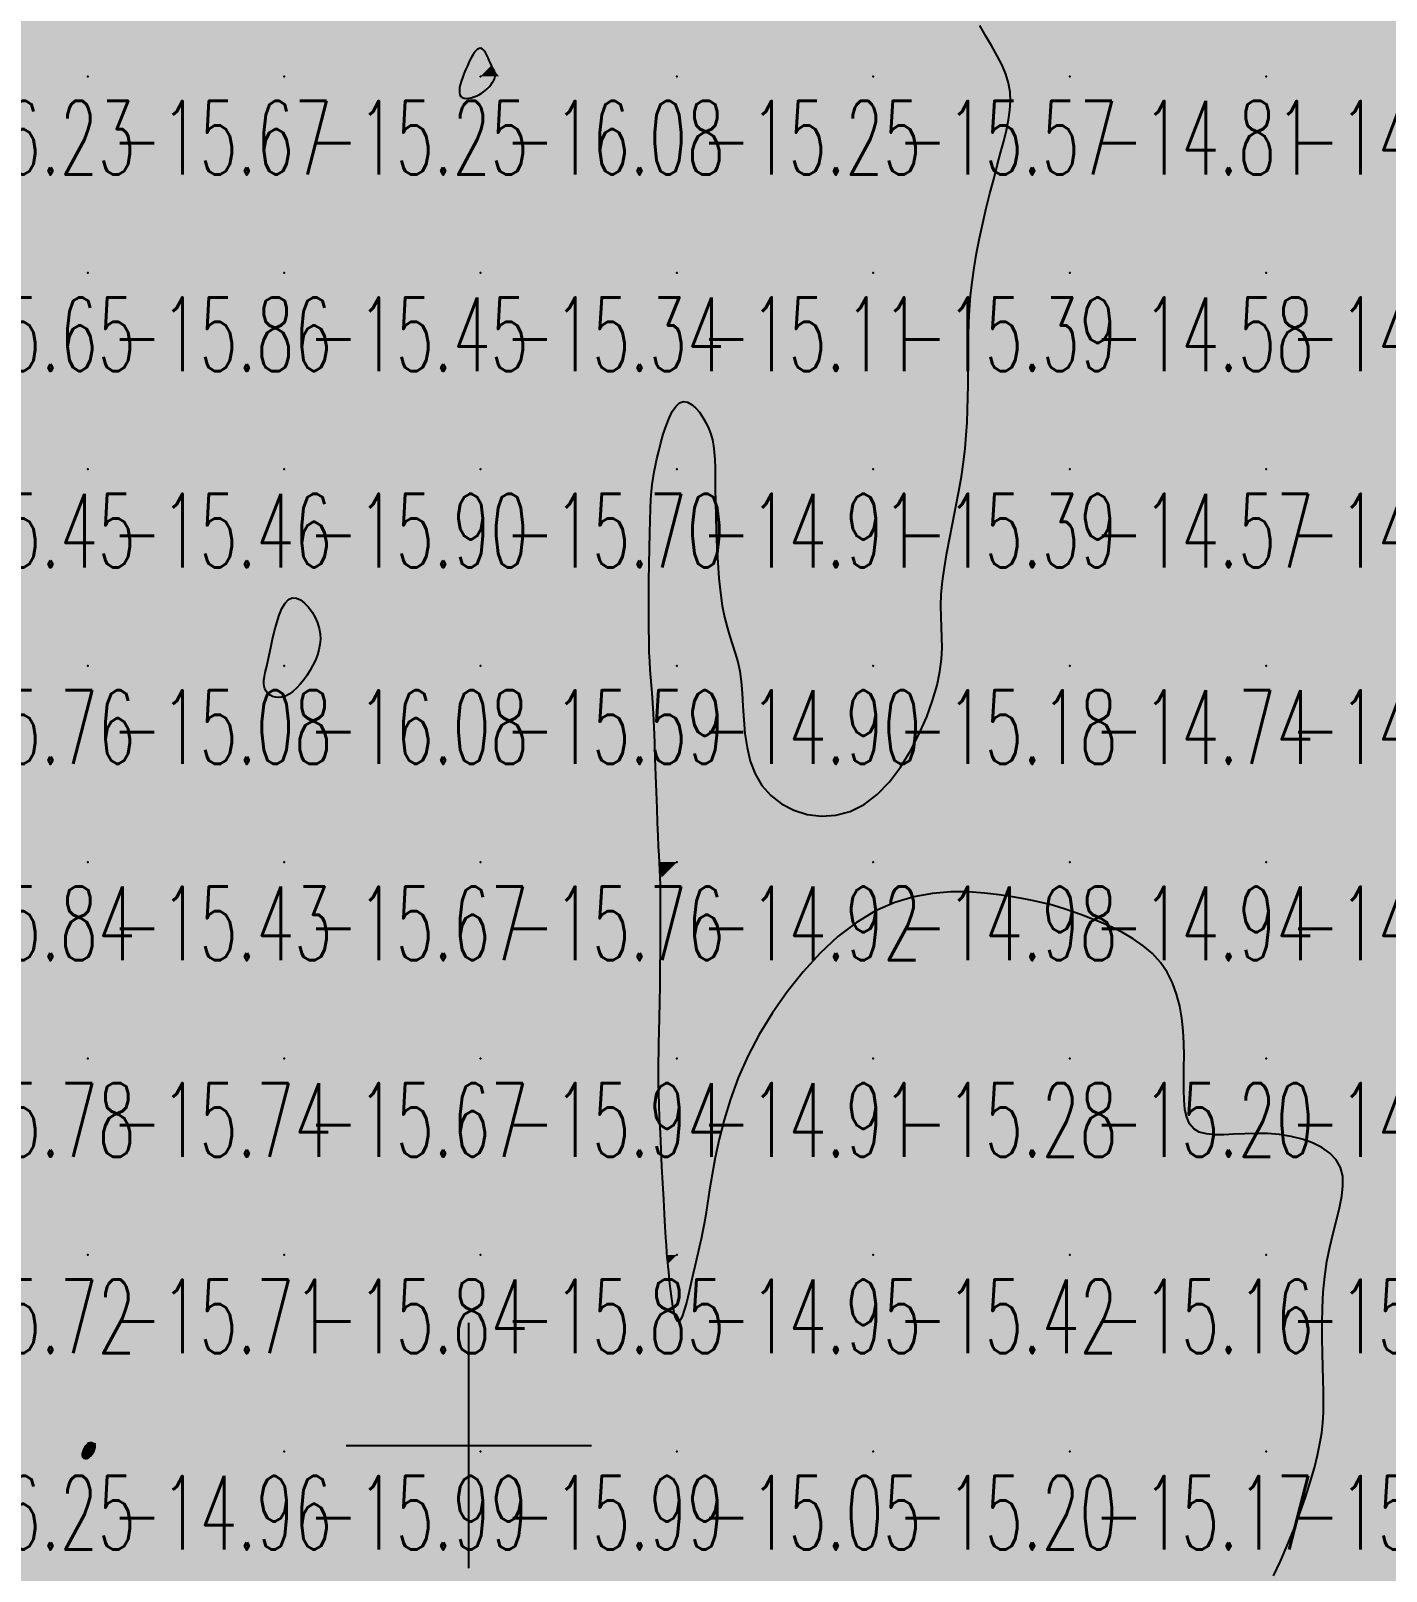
# Model space of a CAD drawing. Header units: millimetres. Extents: x 88261 to 90953, y 390274 to 392322.
# Drawn here: x 89477.3 to 89546.4, y 391741.1 to 391819.6 of the extents above; entities that cross this region are included whole.
import ezdxf
from ezdxf.enums import TextEntityAlignment as Align

# ---------------------------------------------------------------- set-up
doc = ezdxf.new("R2010")
doc.units = ezdxf.units.MM
doc.header["$LTSCALE"] = 25
for name, color, linetype in [('Carroyage(1)_Croix', 7, 'Continuous'), ('CN_03_00', 7, 'Continuous'), ('CN_04_00', 242, 'Continuous'), ('COTEAlt', 7, 'Continuous'), ('TN_COLORIAGE', 7, 'Continuous')]:
    doc.layers.add(name, color=color, linetype=linetype)
doc.styles.add('Simplex 1.0', font='Simplex.shx', dxfattribs={"width": 0.99, "height": 2.5})
doc.styles.get("Standard").update_dxf_attribs({"font": 'times.ttf'})

# ---------------------------------------------------------------- blocks, each defined once
blk = doc.blocks.new('COTE')
at = {"color": 0}
blk.add_point((0, 0), dxfattribs=at)
at = {"layer": 'COTEAlt'}
blk.add_attdef('ALT', text='', height=3.75, dxfattribs=at).set_placement((1.25, -1.25), align=Align.TOP_LEFT)

msp = doc.modelspace()

# ---------------------------------------------------------------- linework, layer by layer
at = {"layer": 'Carroyage(1)_Croix'}
for p, q in [((89499.65, 391741.29), (89499.65, 391753.79)), ((89493.4, 391747.54), (89505.9, 391747.54))]:
    msp.add_line(p, q, dxfattribs=at)
at = {"layer": 'CN_03_00', "elevation": -16, "flags": 128}
for points in [[(89500.989, 391817.243), (89500.991, 391817.332), (89500.978, 391817.419), (89500.95, 391817.506), (89500.911, 391817.596), (89500.863, 391817.693), (89500.809, 391817.799), (89500.75, 391817.917), (89500.69, 391818.048), (89500.628, 391818.186), (89500.564, 391818.322), (89500.496, 391818.447), (89500.423, 391818.552), (89500.346, 391818.628), (89500.264, 391818.668), (89500.175, 391818.662), (89500.08, 391818.603), (89499.98, 391818.499), (89499.878, 391818.357), (89499.775, 391818.184), (89499.673, 391817.99), (89499.576, 391817.783), (89499.484, 391817.571), (89499.4, 391817.362), (89499.326, 391817.164), (89499.264, 391816.978), (89499.216, 391816.807), (89499.184, 391816.652), (89499.168, 391816.514), (89499.172, 391816.395), (89499.197, 391816.296), (89499.245, 391816.218), (89499.317, 391816.163), (89499.409, 391816.129), (89499.519, 391816.117), (89499.642, 391816.123), (89499.775, 391816.148), (89499.914, 391816.19), (89500.055, 391816.247), (89500.196, 391816.32), (89500.331, 391816.405), (89500.46, 391816.501), (89500.579, 391816.605), (89500.687, 391816.714), (89500.782, 391816.826), (89500.862, 391816.937), (89500.924, 391817.046), (89500.967, 391817.148), (89500.989, 391817.243)], [(89490.134, 391785.635), (89489.962, 391785.615), (89489.802, 391785.628), (89489.656, 391785.671), (89489.527, 391785.74), (89489.416, 391785.83), (89489.328, 391785.938), (89489.263, 391786.058), (89489.225, 391786.188), (89489.211, 391786.332), (89489.218, 391786.495), (89489.245, 391786.682), (89489.288, 391786.899), (89489.344, 391787.151), (89489.412, 391787.443), (89489.488, 391787.781), (89489.571, 391788.165), (89489.661, 391788.58), (89489.761, 391789.006), (89489.873, 391789.424), (89489.997, 391789.812), (89490.136, 391790.153), (89490.293, 391790.425), (89490.468, 391790.609), (89490.662, 391790.691), (89490.868, 391790.679), (89491.08, 391790.587), (89491.29, 391790.429), (89491.489, 391790.219), (89491.671, 391789.971), (89491.827, 391789.699), (89491.95, 391789.417), (89492.034, 391789.136), (89492.08, 391788.859), (89492.09, 391788.586), (89492.069, 391788.316), (89492.017, 391788.048), (89491.939, 391787.784), (89491.837, 391787.522), (89491.713, 391787.262), (89491.57, 391787.006), (89491.413, 391786.756), (89491.243, 391786.519), (89491.063, 391786.299), (89490.877, 391786.102), (89490.689, 391785.932), (89490.5, 391785.794), (89490.314, 391785.694), (89490.134, 391785.635)]]:
    msp.add_lwpolyline(points, close=True, dxfattribs=at)
at = {"layer": 'CN_04_00', "elevation": -15, "flags": 128}
msp.add_lwpolyline([(89540.621, 391740.909), (89540.982, 391741.649), (89541.332, 391742.44), (89541.665, 391743.26), (89541.975, 391744.088), (89542.257, 391744.901), (89542.504, 391745.679), (89542.711, 391746.4), (89542.874, 391747.049), (89542.996, 391747.636), (89543.083, 391748.181), (89543.138, 391748.7), (89543.169, 391749.212), (89543.179, 391749.734), (89543.173, 391750.285), (89543.158, 391750.881), (89543.137, 391751.536), (89543.118, 391752.242), (89543.105, 391752.989), (89543.105, 391753.763), (89543.124, 391754.554), (89543.166, 391755.349), (89543.239, 391756.136), (89543.348, 391756.904), (89543.495, 391757.642), (89543.664, 391758.346), (89543.836, 391759.013), (89543.99, 391759.64), (89544.107, 391760.225), (89544.168, 391760.765), (89544.153, 391761.257), (89544.042, 391761.698), (89543.821, 391762.087), (89543.5, 391762.424), (89543.094, 391762.71), (89542.618, 391762.947), (89542.089, 391763.135), (89541.521, 391763.275), (89540.93, 391763.37), (89540.332, 391763.42), (89539.74, 391763.429), (89539.164, 391763.41), (89538.615, 391763.381), (89538.1, 391763.358), (89537.628, 391763.358), (89537.209, 391763.398), (89536.852, 391763.493), (89536.564, 391763.661), (89536.352, 391763.913), (89536.208, 391764.246), (89536.119, 391764.648), (89536.072, 391765.112), (89536.057, 391765.628), (89536.06, 391766.186), (89536.07, 391766.777), (89536.075, 391767.392), (89536.064, 391768.021), (89536.028, 391768.656), (89535.96, 391769.289), (89535.852, 391769.912), (89535.697, 391770.515), (89535.489, 391771.092), (89535.219, 391771.634), (89534.88, 391772.132), (89534.469, 391772.58), (89533.998, 391772.98), (89533.484, 391773.335), (89532.944, 391773.649), (89532.393, 391773.924), (89531.849, 391774.165), (89531.327, 391774.374), (89530.845, 391774.555), (89530.412, 391774.711), (89530.017, 391774.847), (89529.639, 391774.966), (89529.259, 391775.073), (89528.858, 391775.172), (89528.416, 391775.268), (89527.916, 391775.363), (89527.336, 391775.464), (89526.665, 391775.568), (89525.909, 391775.66), (89525.082, 391775.719), (89524.198, 391775.721), (89523.271, 391775.648), (89522.313, 391775.477), (89521.339, 391775.186), (89520.362, 391774.755), (89519.395, 391774.17), (89518.45, 391773.444), (89517.537, 391772.6), (89516.669, 391771.659), (89515.855, 391770.642), (89515.108, 391769.572), (89514.438, 391768.469), (89513.856, 391767.356), (89513.37, 391766.252), (89512.972, 391765.171), (89512.651, 391764.126), (89512.396, 391763.13), (89512.196, 391762.194), (89512.039, 391761.332), (89511.915, 391760.555), (89511.811, 391759.877), (89511.719, 391759.304), (89511.635, 391758.821), (89511.556, 391758.407), (89511.48, 391758.042), (89511.405, 391757.704), (89511.328, 391757.374), (89511.247, 391757.03), (89511.16, 391756.652), (89511.065, 391756.226), (89510.964, 391755.77), (89510.858, 391755.311), (89510.75, 391754.872), (89510.642, 391754.481), (89510.537, 391754.162), (89510.435, 391753.94), (89510.34, 391753.842), (89510.254, 391753.883), (89510.175, 391754.047), (89510.104, 391754.306), (89510.041, 391754.634), (89509.986, 391755.005), (89509.937, 391755.392), (89509.895, 391755.768), (89509.859, 391756.107), (89509.829, 391756.39), (89509.803, 391756.635), (89509.78, 391756.865), (89509.758, 391757.106), (89509.737, 391757.381), (89509.713, 391757.716), (89509.687, 391758.135), (89509.655, 391758.663), (89509.618, 391759.316), (89509.576, 391760.069), (89509.532, 391760.891), (89509.488, 391761.75), (89509.445, 391762.613), (89509.404, 391763.448), (89509.369, 391764.222), (89509.341, 391764.905), (89509.322, 391765.472), (89509.31, 391765.947), (89509.305, 391766.36), (89509.306, 391766.743), (89509.312, 391767.128), (89509.321, 391767.546), (89509.333, 391768.029), (89509.346, 391768.609), (89509.36, 391769.307), (89509.374, 391770.1), (89509.387, 391770.957), (89509.399, 391771.844), (89509.409, 391772.73), (89509.415, 391773.582), (89509.419, 391774.367), (89509.419, 391775.052), (89509.414, 391775.617), (89509.405, 391776.081), (89509.392, 391776.479), (89509.376, 391776.841), (89509.357, 391777.199), (89509.336, 391777.587), (89509.313, 391778.036), (89509.288, 391778.578), (89509.262, 391779.236), (89509.235, 391779.988), (89509.207, 391780.805), (89509.178, 391781.655), (89509.148, 391782.509), (89509.117, 391783.335), (89509.085, 391784.103), (89509.052, 391784.783), (89509.018, 391785.353), (89508.983, 391785.833), (89508.95, 391786.254), (89508.918, 391786.643), (89508.889, 391787.03), (89508.864, 391787.446), (89508.843, 391787.919), (89508.828, 391788.479), (89508.819, 391789.145), (89508.816, 391789.899), (89508.819, 391790.712), (89508.825, 391791.555), (89508.836, 391792.399), (89508.85, 391793.216), (89508.867, 391793.978), (89508.885, 391794.655), (89508.905, 391795.226), (89508.928, 391795.705), (89508.956, 391796.112), (89508.99, 391796.466), (89509.033, 391796.789), (89509.086, 391797.101), (89509.151, 391797.422), (89509.23, 391797.772), (89509.324, 391798.166), (89509.432, 391798.589), (89509.556, 391799.022), (89509.693, 391799.443), (89509.845, 391799.834), (89510.009, 391800.173), (89510.187, 391800.44), (89510.376, 391800.614), (89510.577, 391800.682), (89510.785, 391800.653), (89510.994, 391800.543), (89511.199, 391800.366), (89511.394, 391800.138), (89511.574, 391799.874), (89511.735, 391799.59), (89511.87, 391799.302), (89511.975, 391799.019), (89512.054, 391798.734), (89512.111, 391798.433), (89512.149, 391798.104), (89512.174, 391797.733), (89512.188, 391797.308), (89512.196, 391796.816), (89512.204, 391796.243), (89512.213, 391795.583), (89512.228, 391794.853), (89512.25, 391794.075), (89512.282, 391793.274), (89512.326, 391792.471), (89512.385, 391791.691), (89512.461, 391790.955), (89512.557, 391790.289), (89512.674, 391789.706), (89512.805, 391789.194), (89512.945, 391788.731), (89513.086, 391788.297), (89513.222, 391787.871), (89513.345, 391787.432), (89513.45, 391786.959), (89513.528, 391786.431), (89513.577, 391785.835), (89513.612, 391785.181), (89513.652, 391784.49), (89513.715, 391783.781), (89513.82, 391783.073), (89513.985, 391782.385), (89514.23, 391781.736), (89514.573, 391781.145), (89515.026, 391780.631), (89515.576, 391780.206), (89516.202, 391779.881), (89516.886, 391779.668), (89517.605, 391779.579), (89518.342, 391779.624), (89519.075, 391779.816), (89519.784, 391780.166), (89520.452, 391780.678), (89521.072, 391781.326), (89521.638, 391782.079), (89522.146, 391782.902), (89522.591, 391783.764), (89522.967, 391784.631), (89523.271, 391785.472), (89523.496, 391786.252), (89523.642, 391786.949), (89523.722, 391787.573), (89523.751, 391788.143), (89523.745, 391788.68), (89523.722, 391789.202), (89523.697, 391789.729), (89523.686, 391790.281), (89523.705, 391790.878), (89523.768, 391791.533), (89523.867, 391792.239), (89523.996, 391792.985), (89524.143, 391793.758), (89524.299, 391794.545), (89524.457, 391795.336), (89524.605, 391796.116), (89524.736, 391796.875), (89524.841, 391797.602), (89524.923, 391798.3), (89524.983, 391798.973), (89525.026, 391799.627), (89525.054, 391800.266), (89525.071, 391800.895), (89525.08, 391801.519), (89525.084, 391802.142), (89525.086, 391802.77), (89525.09, 391803.404), (89525.101, 391804.048), (89525.121, 391804.704), (89525.155, 391805.374), (89525.207, 391806.06), (89525.28, 391806.765), (89525.379, 391807.491), (89525.505, 391808.239), (89525.655, 391809.002), (89525.823, 391809.769), (89526.004, 391810.531), (89526.191, 391811.279), (89526.379, 391812.004), (89526.562, 391812.696), (89526.735, 391813.345), (89526.892, 391813.945), (89527.027, 391814.502), (89527.132, 391815.022), (89527.202, 391815.513), (89527.231, 391815.984), (89527.212, 391816.441), (89527.139, 391816.893), (89527.005, 391817.348), (89526.807, 391817.812), (89526.559, 391818.289), (89526.277, 391818.781), (89525.977, 391819.292), (89525.675, 391819.823)], dxfattribs=at)
msp.add_lwpolyline([(89480.577, 391747.291), (89480.596, 391747.343), (89480.609, 391747.392), (89480.617, 391747.44), (89480.619, 391747.485), (89480.615, 391747.527), (89480.603, 391747.565), (89480.585, 391747.597), (89480.559, 391747.625), (89480.528, 391747.646), (89480.491, 391747.662), (89480.45, 391747.67), (89480.406, 391747.672), (89480.361, 391747.666), (89480.316, 391747.653), (89480.271, 391747.631), (89480.229, 391747.601), (89480.188, 391747.564), (89480.151, 391747.521), (89480.116, 391747.473), (89480.084, 391747.423), (89480.055, 391747.37), (89480.03, 391747.318), (89480.008, 391747.267), (89479.99, 391747.218), (89479.976, 391747.172), (89479.966, 391747.128), (89479.961, 391747.088), (89479.96, 391747.05), (89479.964, 391747.016), (89479.974, 391746.985), (89479.989, 391746.957), (89480.009, 391746.933), (89480.034, 391746.913), (89480.064, 391746.897), (89480.097, 391746.887), (89480.133, 391746.883), (89480.172, 391746.884), (89480.213, 391746.893), (89480.254, 391746.909), (89480.297, 391746.933), (89480.339, 391746.964), (89480.38, 391747.001), (89480.42, 391747.042), (89480.458, 391747.088), (89480.493, 391747.137), (89480.525, 391747.188), (89480.553, 391747.24), (89480.577, 391747.291)], close=True, dxfattribs=at)
at = {"layer": 'TN_COLORIAGE', "color": 241}
for points in [[(89474.424, 391817.239, -15.464), (89473.295, 391820.285, -15.464), (89480.249, 391817.239, -15.464), (89480.249, 391827.239, -15.464)], [(89480.249, 391817.239, -15.351), (89490.249, 391817.239, -15.351), (89490.249, 391827.239, -15.351)], [(89480.249, 391827.239, -15.351), (89480.249, 391817.239, -15.351), (89490.249, 391827.239, -15.351)], [(89500.249, 391819.244, -15.252), (89499.292, 391817.239, -15.252), (89500.249, 391827.239, -15.252), (89490.249, 391817.239, -15.252)], [(89490.249, 391827.239, -15.685), (89490.249, 391817.239, -15.685), (89500.249, 391827.239, -15.685)], [(89500.249, 391819.244, -15), (89500.764, 391817.755, -15), (89500.249, 391827.239, -15), (89507.28, 391824.27, -15)], [(89510.249, 391817.239, -15.73), (89520.249, 391817.239, -15.73), (89520.249, 391827.239, -15.73)], [(89520.249, 391827.239, -15), (89514.093, 391827.239, -15), (89510.249, 391817.239, -15), (89510.249, 391820.737, -15)], [(89520.249, 391827.239, -15), (89524.84, 391827.239, -15), (89520.249, 391817.239, -15), (89524.243, 391821.233, -15)], [(89501.197, 391817.239, -15), (89500.764, 391817.755, -15), (89510.249, 391817.239, -15), (89507.28, 391824.27, -15)], [(89507.28, 391824.27, -15.245), (89510.249, 391820.737, -15.245), (89510.249, 391817.239, -15.245)], [(89524.243, 391821.233, -15.572), (89527.719, 391817.239, -15.572), (89520.249, 391817.239, -15.572)], [(89470.249, 391807.239, -15.672), (89480.249, 391807.239, -15.672), (89480.249, 391817.239, -15.672)], [(89474.424, 391817.239, -15.645), (89470.249, 391813.256, -15.645), (89480.249, 391817.239, -15.645), (89470.249, 391807.239, -15.645)], [(89480.249, 391807.239, -15.252), (89490.249, 391807.239, -15.252), (89490.249, 391817.239, -15.252)], [(89480.249, 391817.239, -15.252), (89480.249, 391807.239, -15.252), (89490.249, 391817.239, -15.252)], [(89498.982, 391815.973, -15.252), (89499.292, 391817.239, -15.252), (89490.249, 391807.239, -15.252), (89490.249, 391817.239, -15.252)], [(89500.249, 391816.176, -15.245), (89501.197, 391817.239, -15.245), (89500.249, 391807.239, -15.245), (89510.249, 391817.239, -15.245)], [(89500.249, 391807.239, -15.245), (89510.249, 391807.239, -15.245), (89510.249, 391817.239, -15.245)], [(89510.249, 391807.239, -15.572), (89520.249, 391807.239, -15.572), (89520.249, 391817.239, -15.572)], [(89510.249, 391817.239, -15.572), (89510.249, 391807.239, -15.572), (89520.249, 391817.239, -15.572)], [(89520.249, 391817.239, -15), (89527.719, 391817.239, -15), (89520.249, 391807.239, -15), (89526.907, 391813.898, -15)], [(89498.982, 391815.973, -15.335), (89500.249, 391816.176, -15.335), (89490.249, 391807.239, -15.335), (89500.249, 391807.239, -15.335)], [(89525.065, 391807.239, -15.386), (89526.907, 391813.898, -15.386), (89520.249, 391807.239, -15.386)], [(89470.249, 391807.239, -15.855), (89470.249, 391797.239, -15.855), (89480.249, 391807.239, -15.855)], [(89470.249, 391797.239, -15.855), (89480.249, 391797.239, -15.855), (89480.249, 391807.239, -15.855)], [(89480.249, 391807.239, -15.455), (89480.249, 391797.239, -15.455), (89490.249, 391807.239, -15.455)], [(89480.249, 391797.239, -15.455), (89490.249, 391797.239, -15.455), (89490.249, 391807.239, -15.455)], [(89490.249, 391807.239, -15.335), (89490.249, 391797.239, -15.335), (89500.249, 391807.239, -15.335)], [(89490.249, 391797.239, -15.335), (89500.249, 391797.239, -15.335), (89500.249, 391807.239, -15.335)], [(89500.249, 391797.239, -15), (89509.065, 391797.239, -15), (89510.249, 391807.239, -15), (89510.249, 391801.814, -15)], [(89500.249, 391807.239, -15.111), (89500.249, 391797.239, -15.111), (89510.249, 391807.239, -15.111)], [(89520.249, 391807.239, -15), (89512.199, 391799.189, -15), (89510.249, 391807.239, -15), (89510.249, 391801.814, -15)], [(89520.249, 391797.239, -15), (89512.175, 391797.239, -15), (89520.249, 391807.239, -15), (89512.199, 391799.189, -15)], [(89520.249, 391797.239, -15), (89525.103, 391802.093, -15), (89520.249, 391807.239, -15), (89525.065, 391807.239, -15)], [(89525.027, 391797.239, -15.392), (89525.103, 391802.093, -15.392), (89520.249, 391797.239, -15.392)], [(89470.249, 391787.239, -15.456), (89480.249, 391787.239, -15.456), (89480.249, 391797.239, -15.456)], [(89470.249, 391797.239, -15.456), (89470.249, 391787.239, -15.456), (89480.249, 391797.239, -15.456)], [(89480.249, 391797.239, -15.9), (89480.249, 391787.239, -15.9), (89490.249, 391797.239, -15.9)], [(89490.249, 391791.76, -15.077), (89489.426, 391787.239, -15.077), (89490.249, 391797.239, -15.077), (89480.249, 391787.239, -15.077)], [(89490.249, 391791.76, -15.696), (89492.385, 391789.376, -15.696), (89490.249, 391797.239, -15.696), (89500.249, 391797.239, -15.696)], [(89492.385, 391789.376, -15.585), (89491.911, 391787.239, -15.585), (89500.249, 391797.239, -15.585), (89500.249, 391787.239, -15.585)], [(89500.249, 391797.239, -15), (89509.065, 391797.239, -15), (89500.249, 391787.239, -15), (89508.872, 391795.862, -15)], [(89512.322, 391789.313, -15.392), (89512.175, 391797.239, -15.392), (89520.249, 391797.239, -15.392)], [(89520.249, 391797.239, -15), (89512.322, 391789.313, -15), (89520.249, 391787.239, -15), (89513.879, 391787.239, -15)], [(89520.249, 391797.239, -15), (89525.027, 391797.239, -15), (89520.249, 391787.239, -15), (89523.206, 391790.197, -15)], [(89508.759, 391787.239, -15.585), (89508.872, 391795.862, -15.585), (89500.249, 391787.239, -15.585)], [(89523.206, 391790.197, -15.18), (89524.381, 391787.239, -15.18), (89520.249, 391787.239, -15.18)], [(89470.249, 391777.239, -15.077), (89480.249, 391777.239, -15.077), (89480.249, 391787.239, -15.077)], [(89470.249, 391787.239, -15.077), (89470.249, 391777.239, -15.077), (89480.249, 391787.239, -15.077)], [(89488.976, 391785.967, -15.077), (89489.426, 391787.239, -15.077), (89480.249, 391777.239, -15.077), (89480.249, 391787.239, -15.077)], [(89490.249, 391777.239, -15.585), (89500.249, 391777.239, -15.585), (89500.249, 391787.239, -15.585)], [(89490.249, 391785.24, -15.585), (89491.911, 391787.239, -15.585), (89490.249, 391777.239, -15.585), (89500.249, 391787.239, -15.585)], [(89500.249, 391777.239, -15), (89509.063, 391786.054, -15), (89500.249, 391787.239, -15), (89508.759, 391787.239, -15)], [(89513.327, 391780.318, -15.18), (89520.249, 391778.36, -15.18), (89520.249, 391787.239, -15.18)], [(89513.879, 391787.239, -15.18), (89513.327, 391780.318, -15.18), (89520.249, 391787.239, -15.18)], [(89524.381, 391787.239, -15.18), (89520.249, 391778.36, -15.18), (89520.249, 391787.239, -15.18)], [(89490.249, 391785.24, -15.433), (89488.976, 391785.967, -15.433), (89490.249, 391777.239, -15.433), (89480.249, 391777.239, -15.433)], [(89509.063, 391786.054, -15.762), (89509.299, 391777.239, -15.762), (89500.249, 391777.239, -15.762)], [(89470.249, 391767.239, -15.433), (89480.249, 391767.239, -15.433), (89480.249, 391777.239, -15.433)], [(89470.249, 391777.239, -15.433), (89470.249, 391767.239, -15.433), (89480.249, 391777.239, -15.433)], [(89480.249, 391767.239, -15.669), (89490.249, 391767.239, -15.669), (89490.249, 391777.239, -15.669)], [(89480.249, 391777.239, -15.669), (89480.249, 391767.239, -15.669), (89490.249, 391777.239, -15.669)], [(89490.249, 391777.239, -15.762), (89490.249, 391767.239, -15.762), (89500.249, 391777.239, -15.762)], [(89490.249, 391767.239, -15.762), (89500.249, 391767.239, -15.762), (89500.249, 391777.239, -15.762)], [(89500.249, 391767.239, -15), (89509.468, 391776.459, -15), (89500.249, 391777.239, -15), (89509.299, 391777.239, -15)], [(89509.341, 391767.239, -15.944), (89509.468, 391776.459, -15.944), (89500.249, 391767.239, -15.944)], [(89512.795, 391767.239, -15.276), (89520.249, 391776.48, -15.276), (89520.249, 391767.239, -15.276)], [(89528.38, 391775.371, -15.276), (89520.249, 391776.48, -15.276), (89520.249, 391767.239, -15.276)], [(89520.249, 391767.239, -15), (89528.38, 391775.371, -15), (89530.249, 391767.239, -15), (89530.249, 391774.818, -15)], [(89535.693, 391772.684, -15.199), (89530.249, 391774.818, -15.199), (89530.249, 391767.239, -15.199)], [(89535.693, 391772.684, -15.199), (89536.26, 391767.239, -15.199), (89530.249, 391767.239, -15.199)], [(89470.249, 391757.239, -15.737), (89480.249, 391757.239, -15.737), (89480.249, 391767.239, -15.737)], [(89470.249, 391767.239, -15.737), (89470.249, 391757.239, -15.737), (89480.249, 391767.239, -15.737)], [(89480.249, 391757.239, -15.673), (89490.249, 391757.239, -15.673), (89490.249, 391767.239, -15.673)], [(89480.249, 391767.239, -15.673), (89480.249, 391757.239, -15.673), (89490.249, 391767.239, -15.673)], [(89490.249, 391757.239, -15.944), (89500.249, 391757.239, -15.944), (89500.249, 391767.239, -15.944)], [(89490.249, 391767.239, -15.944), (89490.249, 391757.239, -15.944), (89500.249, 391767.239, -15.944)], [(89500.249, 391767.239, -15), (89509.341, 391767.239, -15), (89500.249, 391757.239, -15), (89509.247, 391766.237, -15)], [(89520.249, 391757.239, -15), (89511.252, 391757.239, -15), (89520.249, 391767.239, -15), (89511.705, 391758.696, -15)], [(89512.795, 391767.239, -15.276), (89511.705, 391758.696, -15.276), (89520.249, 391767.239, -15.276)], [(89520.249, 391767.239, -15.199), (89520.249, 391757.239, -15.199), (89530.249, 391767.239, -15.199)], [(89520.249, 391757.239, -15.199), (89530.249, 391757.239, -15.199), (89530.249, 391767.239, -15.199)], [(89530.249, 391767.239, -15), (89536.26, 391767.239, -15), (89530.249, 391757.239, -15), (89535.719, 391762.71, -15)], [(89509.247, 391766.237, -15.847), (89509.722, 391757.239, -15.847), (89500.249, 391757.239, -15.847)], [(89540.249, 391757.239, -15), (89540.249, 391763.886, -15), (89530.249, 391757.239, -15), (89535.719, 391762.71, -15)], [(89545.275, 391762.266, -15.261), (89540.249, 391763.886, -15.261), (89540.249, 391757.239, -15.261)], [(89542.901, 391757.239, -15.261), (89545.275, 391762.266, -15.261), (89540.249, 391757.239, -15.261)], [(89470.249, 391751.996, -15.714), (89474.934, 391751.924, -15.714), (89470.249, 391757.239, -15.714), (89480.249, 391757.239, -15.714)], [(89474.934, 391751.924, -15), (89472.206, 391747.239, -15), (89480.249, 391757.239, -15), (89479.967, 391747.239, -15)], [(89479.967, 391747.239, -15.714), (89480.249, 391747.723, -15.714), (89480.249, 391757.239, -15.714)], [(89490.249, 391757.239, -15), (89480.665, 391747.656, -15), (89480.249, 391757.239, -15), (89480.249, 391747.723, -15)], [(89490.249, 391747.239, -15), (89480.602, 391747.239, -15), (89490.249, 391757.239, -15), (89480.665, 391747.656, -15)], [(89490.249, 391747.239, -15.847), (89500.249, 391747.239, -15.847), (89500.249, 391757.239, -15.847)], [(89490.249, 391757.239, -15.847), (89490.249, 391747.239, -15.847), (89500.249, 391757.239, -15.847)], [(89500.249, 391747.239, -15), (89509.795, 391756.786, -15), (89500.249, 391757.239, -15), (89509.722, 391757.239, -15)], [(89500.249, 391747.239, -15), (89509.795, 391756.786, -15), (89510.249, 391747.239, -15), (89510.249, 391752.256, -15)], [(89520.249, 391757.239, -15), (89511.252, 391757.239, -15), (89510.249, 391747.239, -15), (89510.249, 391752.256, -15)], [(89510.249, 391747.239, -15.422), (89520.249, 391747.239, -15.422), (89520.249, 391757.239, -15.422)], [(89520.249, 391747.239, -15.159), (89530.249, 391747.239, -15.159), (89530.249, 391757.239, -15.159)], [(89520.249, 391757.239, -15.159), (89520.249, 391747.239, -15.159), (89530.249, 391757.239, -15.159)], [(89530.249, 391747.239, -15.261), (89540.249, 391747.239, -15.261), (89540.249, 391757.239, -15.261)], [(89530.249, 391757.239, -15.261), (89530.249, 391747.239, -15.261), (89540.249, 391757.239, -15.261)], [(89540.249, 391747.239, -15), (89543.211, 391750.202, -15), (89540.249, 391757.239, -15), (89542.901, 391757.239, -15)], [(89543.202, 391747.239, -15.304), (89543.211, 391750.202, -15.304), (89540.249, 391747.239, -15.304)], [(89471.113, 391738.104, -15), (89472.206, 391747.239, -15), (89479.929, 391746.92, -15), (89479.967, 391747.239, -15)], [(89480.249, 391737.239, -15.991), (89490.249, 391737.239, -15.991), (89490.249, 391747.239, -15.991)], [(89490.249, 391747.239, -15), (89480.602, 391747.239, -15), (89480.249, 391737.239, -15), (89480.249, 391746.824, -15)], [(89490.249, 391747.239, -15.991), (89490.249, 391737.239, -15.991), (89500.249, 391747.239, -15.991)], [(89490.249, 391737.239, -15.991), (89500.249, 391737.239, -15.991), (89500.249, 391747.239, -15.991)], [(89500.249, 391747.239, -15.047), (89500.249, 391737.239, -15.047), (89510.249, 391747.239, -15.047)], [(89500.249, 391737.239, -15.047), (89510.249, 391737.239, -15.047), (89510.249, 391747.239, -15.047)], [(89510.249, 391747.239, -15.202), (89510.249, 391737.239, -15.202), (89520.249, 391747.239, -15.202)], [(89510.249, 391737.239, -15.202), (89520.249, 391737.239, -15.202), (89520.249, 391747.239, -15.202)], [(89520.249, 391747.239, -15.169), (89520.249, 391737.239, -15.169), (89530.249, 391747.239, -15.169)], [(89520.249, 391737.239, -15.169), (89530.249, 391737.239, -15.169), (89530.249, 391747.239, -15.169)], [(89530.249, 391747.239, -15.304), (89530.249, 391737.239, -15.304), (89540.249, 391747.239, -15.304)], [(89540.249, 391747.239, -15), (89540.249, 391739.241, -15), (89530.249, 391737.239, -15), (89537.327, 391737.239, -15)], [(89543.202, 391747.239, -15.304), (89540.249, 391739.241, -15.304), (89540.249, 391747.239, -15.304)], [(89474.008, 391737.239, -15), (89471.113, 391738.104, -15), (89480.249, 391737.239, -15), (89479.929, 391746.92, -15)], [(89479.929, 391746.92, -15.837), (89480.249, 391746.824, -15.837), (89480.249, 391737.239, -15.837)]]:
    msp.add_solid(points, dxfattribs=at)
at = {"layer": 'TN_COLORIAGE', "color": 231}
for points in [[(89527.719, 391817.239, -14.14), (89524.243, 391821.233, -14.14), (89530.249, 391817.239, -14.14), (89530.249, 391827.239, -14.14)], [(89530.249, 391817.239, -14.739), (89540.249, 391817.239, -14.739), (89540.249, 391827.239, -14.739)], [(89530.249, 391827.239, -14.739), (89530.249, 391817.239, -14.739), (89540.249, 391827.239, -14.739)], [(89540.249, 391817.239, -14.944), (89550.249, 391817.239, -14.944), (89550.249, 391827.239, -14.944)], [(89540.249, 391827.239, -14.944), (89540.249, 391817.239, -14.944), (89550.249, 391827.239, -14.944)], [(89526.907, 391813.898, -14.585), (89525.065, 391807.239, -14.585), (89530.249, 391817.239, -14.585), (89530.249, 391807.239, -14.585)], [(89526.907, 391813.898, -14.806), (89527.719, 391817.239, -14.806), (89530.249, 391817.239, -14.806)], [(89530.249, 391807.239, -14.476), (89540.249, 391807.239, -14.476), (89540.249, 391817.239, -14.476)], [(89530.249, 391817.239, -14.476), (89530.249, 391807.239, -14.476), (89540.249, 391817.239, -14.476)], [(89540.249, 391807.239, -14.937), (89550.249, 391807.239, -14.937), (89550.249, 391817.239, -14.937)], [(89540.249, 391817.239, -14.937), (89540.249, 391807.239, -14.937), (89550.249, 391817.239, -14.937)], [(89525.103, 391802.093, -14.572), (89525.027, 391797.239, -14.572), (89530.249, 391807.239, -14.572), (89530.249, 391797.239, -14.572)], [(89525.065, 391807.239, -14.585), (89525.103, 391802.093, -14.585), (89530.249, 391807.239, -14.585)], [(89530.249, 391797.239, -14.608), (89540.249, 391797.239, -14.608), (89540.249, 391807.239, -14.608)], [(89530.249, 391807.239, -14.608), (89530.249, 391797.239, -14.608), (89540.249, 391807.239, -14.608)], [(89540.249, 391797.239, -14.869), (89550.249, 391797.239, -14.869), (89550.249, 391807.239, -14.869)], [(89540.249, 391807.239, -14.869), (89540.249, 391797.239, -14.869), (89550.249, 391807.239, -14.869)], [(89510.249, 391801.814, -14.907), (89509.065, 391797.239, -14.907), (89510.249, 391797.239, -14.907)], [(89510.249, 391801.814, -14.907), (89512.199, 391799.189, -14.907), (89510.249, 391797.239, -14.907)], [(89512.199, 391799.189, -14.907), (89512.175, 391797.239, -14.907), (89510.249, 391797.239, -14.907)], [(89508.872, 391795.862, -14.898), (89508.759, 391787.239, -14.898), (89510.249, 391797.239, -14.898), (89510.249, 391787.239, -14.898)], [(89508.872, 391795.862, -14.907), (89509.065, 391797.239, -14.907), (89510.249, 391797.239, -14.907)], [(89512.175, 391797.239, -14.898), (89512.322, 391789.313, -14.898), (89510.249, 391797.239, -14.898), (89510.249, 391787.239, -14.898)], [(89524.381, 391787.239, -14.572), (89523.206, 391790.197, -14.572), (89530.249, 391787.239, -14.572), (89530.249, 391797.239, -14.572)], [(89523.206, 391790.197, -14.572), (89525.027, 391797.239, -14.572), (89530.249, 391797.239, -14.572)], [(89530.249, 391787.239, -14.691), (89540.249, 391787.239, -14.691), (89540.249, 391797.239, -14.691)], [(89530.249, 391797.239, -14.691), (89530.249, 391787.239, -14.691), (89540.249, 391797.239, -14.691)], [(89540.249, 391787.239, -14.822), (89550.249, 391787.239, -14.822), (89550.249, 391797.239, -14.822)], [(89540.249, 391797.239, -14.822), (89540.249, 391787.239, -14.822), (89550.249, 391797.239, -14.822)], [(89513.879, 391787.239, -14.898), (89512.322, 391789.313, -14.898), (89510.249, 391787.239, -14.898)], [(89508.759, 391787.239, -14.898), (89509.063, 391786.054, -14.898), (89510.249, 391787.239, -14.898)], [(89509.299, 391777.239, -14.898), (89509.063, 391786.054, -14.898), (89510.249, 391777.239, -14.898), (89510.249, 391787.239, -14.898)], [(89513.327, 391780.318, -14.898), (89513.879, 391787.239, -14.898), (89510.249, 391777.239, -14.898), (89510.249, 391787.239, -14.898)], [(89520.249, 391777.239, -14.745), (89530.249, 391777.239, -14.745), (89530.249, 391787.239, -14.745)], [(89520.249, 391778.36, -14.745), (89524.381, 391787.239, -14.745), (89520.249, 391777.239, -14.745), (89530.249, 391787.239, -14.745)], [(89530.249, 391777.239, -14.842), (89540.249, 391777.239, -14.842), (89540.249, 391787.239, -14.842)], [(89530.249, 391787.239, -14.842), (89530.249, 391777.239, -14.842), (89540.249, 391787.239, -14.842)], [(89540.249, 391777.239, -14.968), (89550.249, 391777.239, -14.968), (89550.249, 391787.239, -14.968)], [(89540.249, 391787.239, -14.968), (89540.249, 391777.239, -14.968), (89550.249, 391787.239, -14.968)], [(89520.249, 391778.36, -14.92), (89513.327, 391780.318, -14.92), (89520.249, 391777.239, -14.92), (89510.249, 391777.239, -14.92)], [(89509.299, 391777.239, -14.92), (89509.468, 391776.459, -14.92), (89510.249, 391777.239, -14.92)], [(89509.468, 391776.459, -14.906), (89509.341, 391767.239, -14.906), (89510.249, 391777.239, -14.906), (89510.249, 391767.239, -14.906)], [(89520.249, 391776.48, -14.906), (89512.795, 391767.239, -14.906), (89520.249, 391777.239, -14.906), (89510.249, 391767.239, -14.906)], [(89510.249, 391777.239, -14.977), (89510.249, 391767.239, -14.977), (89520.249, 391777.239, -14.977)], [(89520.249, 391776.48, -14.937), (89528.38, 391775.371, -14.937), (89520.249, 391777.239, -14.937), (89530.249, 391777.239, -14.937)], [(89530.249, 391774.818, -14.937), (89528.38, 391775.371, -14.937), (89530.249, 391777.239, -14.937)], [(89530.249, 391774.818, -14.834), (89535.693, 391772.684, -14.834), (89530.249, 391777.239, -14.834), (89540.249, 391777.239, -14.834)], [(89536.26, 391767.239, -14.834), (89535.693, 391772.684, -14.834), (89540.249, 391767.239, -14.834), (89540.249, 391777.239, -14.834)], [(89540.249, 391777.239, -14.927), (89540.249, 391767.239, -14.927), (89550.249, 391777.239, -14.927)], [(89540.249, 391767.239, -14.927), (89550.249, 391767.239, -14.927), (89550.249, 391777.239, -14.927)], [(89509.247, 391766.237, -14.906), (89509.341, 391767.239, -14.906), (89510.249, 391767.239, -14.906)], [(89509.722, 391757.239, -14.906), (89509.247, 391766.237, -14.906), (89510.249, 391757.239, -14.906), (89510.249, 391767.239, -14.906)], [(89511.705, 391758.696, -14.906), (89512.795, 391767.239, -14.906), (89510.249, 391757.239, -14.906), (89510.249, 391767.239, -14.906)], [(89535.719, 391762.71, -14.868), (89536.26, 391767.239, -14.868), (89540.249, 391767.239, -14.868)], [(89535.719, 391762.71, -14.868), (89540.249, 391763.886, -14.868), (89540.249, 391767.239, -14.868)], [(89540.249, 391763.886, -14.742), (89545.275, 391762.266, -14.742), (89540.249, 391767.239, -14.742), (89550.249, 391767.239, -14.742)], [(89545.275, 391762.266, -14.277), (89542.901, 391757.239, -14.277), (89550.249, 391767.239, -14.277), (89550.249, 391757.239, -14.277)], [(89511.705, 391758.696, -14.953), (89511.252, 391757.239, -14.953), (89510.249, 391757.239, -14.953)], [(89509.722, 391757.239, -14.953), (89509.795, 391756.786, -14.953), (89510.249, 391757.239, -14.953)], [(89510.249, 391752.256, -14.953), (89509.795, 391756.786, -14.953), (89510.249, 391757.239, -14.953)], [(89510.249, 391752.256, -14.953), (89511.252, 391757.239, -14.953), (89510.249, 391757.239, -14.953)], [(89542.901, 391757.239, -14.277), (89543.211, 391750.202, -14.277), (89550.249, 391757.239, -14.277)], [(89543.211, 391750.202, -14.273), (89543.202, 391747.239, -14.273), (89550.249, 391757.239, -14.273), (89550.249, 391747.239, -14.273)], [(89480.249, 391746.824, -14.964), (89479.929, 391746.92, -14.964), (89480.249, 391747.239, -14.964)], [(89479.929, 391746.92, -14.964), (89479.967, 391747.239, -14.964), (89480.249, 391747.239, -14.964)], [(89480.249, 391747.723, -14.964), (89479.967, 391747.239, -14.964), (89480.249, 391747.239, -14.964)], [(89480.249, 391747.723, -14.964), (89480.665, 391747.656, -14.964), (89480.249, 391747.239, -14.964)], [(89480.665, 391747.656, -14.964), (89480.602, 391747.239, -14.964), (89480.249, 391747.239, -14.964)], [(89480.249, 391746.824, -14.964), (89480.602, 391747.239, -14.964), (89480.249, 391747.239, -14.964)], [(89540.249, 391739.241, -14.273), (89543.202, 391747.239, -14.273), (89540.249, 391737.239, -14.273), (89550.249, 391747.239, -14.273)], [(89540.249, 391737.239, -14.273), (89550.249, 391737.239, -14.273), (89550.249, 391747.239, -14.273)]]:
    msp.add_solid(points, dxfattribs=at)
at = {"layer": 'TN_COLORIAGE', "color": 183}
for points in [[(89499.292, 391817.239, -16.079), (89500.249, 391819.244, -16.079), (89500.249, 391817.239, -16.079)], [(89500.764, 391817.755, -16.079), (89500.249, 391819.244, -16.079), (89500.249, 391817.239, -16.079)], [(89500.764, 391817.755, -16.079), (89501.197, 391817.239, -16.079), (89500.249, 391817.239, -16.079)], [(89500.249, 391816.176, -16.079), (89498.982, 391815.973, -16.079), (89500.249, 391817.239, -16.079)], [(89499.292, 391817.239, -16.079), (89498.982, 391815.973, -16.079), (89500.249, 391817.239, -16.079)], [(89501.197, 391817.239, -16.079), (89500.249, 391816.176, -16.079), (89500.249, 391817.239, -16.079)], [(89489.426, 391787.239, -16.083), (89490.249, 391791.76, -16.083), (89490.249, 391787.239, -16.083)], [(89492.385, 391789.376, -16.083), (89490.249, 391791.76, -16.083), (89490.249, 391787.239, -16.083)], [(89491.911, 391787.239, -16.083), (89492.385, 391789.376, -16.083), (89490.249, 391787.239, -16.083)], [(89488.976, 391785.967, -16.083), (89490.249, 391785.24, -16.083), (89490.249, 391787.239, -16.083)], [(89489.426, 391787.239, -16.083), (89488.976, 391785.967, -16.083), (89490.249, 391787.239, -16.083)], [(89491.911, 391787.239, -16.083), (89490.249, 391785.24, -16.083), (89490.249, 391787.239, -16.083)]]:
    msp.add_solid(points, dxfattribs=at)

# ---------------------------------------------------------------- block references
at = {"layer": 'COTEAlt'}
ref = msp.add_blockref('COTE', (89470.249, 391817.239), dxfattribs=at)
ref.add_attrib('ALT', '-16.23', dxfattribs={"height": 3.75, "style": 'Simplex 1.0', "width": 0.6}).set_placement((89471.499, 391815.989), align=Align.TOP_LEFT)
ref = msp.add_blockref('COTE', (89480.249, 391817.239), dxfattribs=at)
ref.add_attrib('ALT', '-15.67', dxfattribs={"height": 3.75, "style": 'Simplex 1.0', "width": 0.6}).set_placement((89481.499, 391815.989), align=Align.TOP_LEFT)
ref = msp.add_blockref('COTE', (89490.249, 391817.239), dxfattribs=at)
ref.add_attrib('ALT', '-15.25', dxfattribs={"height": 3.75, "style": 'Simplex 1.0', "width": 0.6}).set_placement((89491.499, 391815.989), align=Align.TOP_LEFT)
ref = msp.add_blockref('COTE', (89500.249, 391817.239), dxfattribs=at)
ref.add_attrib('ALT', '-16.08', dxfattribs={"height": 3.75, "style": 'Simplex 1.0', "width": 0.6}).set_placement((89501.499, 391815.989), align=Align.TOP_LEFT)
ref = msp.add_blockref('COTE', (89510.249, 391817.239), dxfattribs=at)
ref.add_attrib('ALT', '-15.25', dxfattribs={"height": 3.75, "style": 'Simplex 1.0', "width": 0.6}).set_placement((89511.499, 391815.989), align=Align.TOP_LEFT)
ref = msp.add_blockref('COTE', (89520.249, 391817.239), dxfattribs=at)
ref.add_attrib('ALT', '-15.57', dxfattribs={"height": 3.75, "style": 'Simplex 1.0', "width": 0.6}).set_placement((89521.499, 391815.989), align=Align.TOP_LEFT)
ref = msp.add_blockref('COTE', (89530.249, 391817.239), dxfattribs=at)
ref.add_attrib('ALT', '-14.81', dxfattribs={"height": 3.75, "style": 'Simplex 1.0', "width": 0.6}).set_placement((89531.499, 391815.989), align=Align.TOP_LEFT)
ref = msp.add_blockref('COTE', (89540.249, 391817.239), dxfattribs=at)
ref.add_attrib('ALT', '-14.48', dxfattribs={"height": 3.75, "style": 'Simplex 1.0', "width": 0.6}).set_placement((89541.499, 391815.989), align=Align.TOP_LEFT)
ref = msp.add_blockref('COTE', (89470.249, 391807.239), dxfattribs=at)
ref.add_attrib('ALT', '-15.65', dxfattribs={"height": 3.75, "style": 'Simplex 1.0', "width": 0.6}).set_placement((89471.499, 391805.989), align=Align.TOP_LEFT)
ref = msp.add_blockref('COTE', (89480.249, 391807.239), dxfattribs=at)
ref.add_attrib('ALT', '-15.86', dxfattribs={"height": 3.75, "style": 'Simplex 1.0', "width": 0.6}).set_placement((89481.499, 391805.989), align=Align.TOP_LEFT)
ref = msp.add_blockref('COTE', (89490.249, 391807.239), dxfattribs=at)
ref.add_attrib('ALT', '-15.45', dxfattribs={"height": 3.75, "style": 'Simplex 1.0', "width": 0.6}).set_placement((89491.499, 391805.989), align=Align.TOP_LEFT)
ref = msp.add_blockref('COTE', (89500.249, 391807.239), dxfattribs=at)
ref.add_attrib('ALT', '-15.34', dxfattribs={"height": 3.75, "style": 'Simplex 1.0', "width": 0.6}).set_placement((89501.499, 391805.989), align=Align.TOP_LEFT)
ref = msp.add_blockref('COTE', (89510.249, 391807.239), dxfattribs=at)
ref.add_attrib('ALT', '-15.11', dxfattribs={"height": 3.75, "style": 'Simplex 1.0', "width": 0.6}).set_placement((89511.499, 391805.989), align=Align.TOP_LEFT)
ref = msp.add_blockref('COTE', (89520.249, 391807.239), dxfattribs=at)
ref.add_attrib('ALT', '-15.39', dxfattribs={"height": 3.75, "style": 'Simplex 1.0', "width": 0.6}).set_placement((89521.499, 391805.989), align=Align.TOP_LEFT)
ref = msp.add_blockref('COTE', (89530.249, 391807.239), dxfattribs=at)
ref.add_attrib('ALT', '-14.58', dxfattribs={"height": 3.75, "style": 'Simplex 1.0', "width": 0.6}).set_placement((89531.499, 391805.989), align=Align.TOP_LEFT)
ref = msp.add_blockref('COTE', (89540.249, 391807.239), dxfattribs=at)
ref.add_attrib('ALT', '-14.61', dxfattribs={"height": 3.75, "style": 'Simplex 1.0', "width": 0.6}).set_placement((89541.499, 391805.989), align=Align.TOP_LEFT)
ref = msp.add_blockref('COTE', (89470.249, 391797.239), dxfattribs=at)
ref.add_attrib('ALT', '-15.45', dxfattribs={"height": 3.75, "style": 'Simplex 1.0', "width": 0.6}).set_placement((89471.499, 391795.989), align=Align.TOP_LEFT)
ref = msp.add_blockref('COTE', (89480.249, 391797.239), dxfattribs=at)
ref.add_attrib('ALT', '-15.46', dxfattribs={"height": 3.75, "style": 'Simplex 1.0', "width": 0.6}).set_placement((89481.499, 391795.989), align=Align.TOP_LEFT)
ref = msp.add_blockref('COTE', (89490.249, 391797.239), dxfattribs=at)
ref.add_attrib('ALT', '-15.90', dxfattribs={"height": 3.75, "style": 'Simplex 1.0', "width": 0.6}).set_placement((89491.499, 391795.989), align=Align.TOP_LEFT)
ref = msp.add_blockref('COTE', (89500.249, 391797.239), dxfattribs=at)
ref.add_attrib('ALT', '-15.70', dxfattribs={"height": 3.75, "style": 'Simplex 1.0', "width": 0.6}).set_placement((89501.499, 391795.989), align=Align.TOP_LEFT)
ref = msp.add_blockref('COTE', (89510.249, 391797.239), dxfattribs=at)
ref.add_attrib('ALT', '-14.91', dxfattribs={"height": 3.75, "style": 'Simplex 1.0', "width": 0.6}).set_placement((89511.499, 391795.989), align=Align.TOP_LEFT)
ref = msp.add_blockref('COTE', (89520.249, 391797.239), dxfattribs=at)
ref.add_attrib('ALT', '-15.39', dxfattribs={"height": 3.75, "style": 'Simplex 1.0', "width": 0.6}).set_placement((89521.499, 391795.989), align=Align.TOP_LEFT)
ref = msp.add_blockref('COTE', (89530.249, 391797.239), dxfattribs=at)
ref.add_attrib('ALT', '-14.57', dxfattribs={"height": 3.75, "style": 'Simplex 1.0', "width": 0.6}).set_placement((89531.499, 391795.989), align=Align.TOP_LEFT)
ref = msp.add_blockref('COTE', (89540.249, 391797.239), dxfattribs=at)
ref.add_attrib('ALT', '-14.69', dxfattribs={"height": 3.75, "style": 'Simplex 1.0', "width": 0.6}).set_placement((89541.499, 391795.989), align=Align.TOP_LEFT)
ref = msp.add_blockref('COTE', (89470.249, 391787.239), dxfattribs=at)
ref.add_attrib('ALT', '-15.76', dxfattribs={"height": 3.75, "style": 'Simplex 1.0', "width": 0.6}).set_placement((89471.499, 391785.989), align=Align.TOP_LEFT)
ref = msp.add_blockref('COTE', (89480.249, 391787.239), dxfattribs=at)
ref.add_attrib('ALT', '-15.08', dxfattribs={"height": 3.75, "style": 'Simplex 1.0', "width": 0.6}).set_placement((89481.499, 391785.989), align=Align.TOP_LEFT)
ref = msp.add_blockref('COTE', (89490.249, 391787.239), dxfattribs=at)
ref.add_attrib('ALT', '-16.08', dxfattribs={"height": 3.75, "style": 'Simplex 1.0', "width": 0.6}).set_placement((89491.499, 391785.989), align=Align.TOP_LEFT)
ref = msp.add_blockref('COTE', (89500.249, 391787.239), dxfattribs=at)
ref.add_attrib('ALT', '-15.59', dxfattribs={"height": 3.75, "style": 'Simplex 1.0', "width": 0.6}).set_placement((89501.499, 391785.989), align=Align.TOP_LEFT)
ref = msp.add_blockref('COTE', (89510.249, 391787.239), dxfattribs=at)
ref.add_attrib('ALT', '-14.90', dxfattribs={"height": 3.75, "style": 'Simplex 1.0', "width": 0.6}).set_placement((89511.499, 391785.989), align=Align.TOP_LEFT)
ref = msp.add_blockref('COTE', (89520.249, 391787.239), dxfattribs=at)
ref.add_attrib('ALT', '-15.18', dxfattribs={"height": 3.75, "style": 'Simplex 1.0', "width": 0.6}).set_placement((89521.499, 391785.989), align=Align.TOP_LEFT)
ref = msp.add_blockref('COTE', (89530.249, 391787.239), dxfattribs=at)
ref.add_attrib('ALT', '-14.74', dxfattribs={"height": 3.75, "style": 'Simplex 1.0', "width": 0.6}).set_placement((89531.499, 391785.989), align=Align.TOP_LEFT)
ref = msp.add_blockref('COTE', (89540.249, 391787.239), dxfattribs=at)
ref.add_attrib('ALT', '-14.84', dxfattribs={"height": 3.75, "style": 'Simplex 1.0', "width": 0.6}).set_placement((89541.499, 391785.989), align=Align.TOP_LEFT)
ref = msp.add_blockref('COTE', (89470.249, 391777.239), dxfattribs=at)
ref.add_attrib('ALT', '-15.84', dxfattribs={"height": 3.75, "style": 'Simplex 1.0', "width": 0.6}).set_placement((89471.499, 391775.989), align=Align.TOP_LEFT)
ref = msp.add_blockref('COTE', (89480.249, 391777.239), dxfattribs=at)
ref.add_attrib('ALT', '-15.43', dxfattribs={"height": 3.75, "style": 'Simplex 1.0', "width": 0.6}).set_placement((89481.499, 391775.989), align=Align.TOP_LEFT)
ref = msp.add_blockref('COTE', (89490.249, 391777.239), dxfattribs=at)
ref.add_attrib('ALT', '-15.67', dxfattribs={"height": 3.75, "style": 'Simplex 1.0', "width": 0.6}).set_placement((89491.499, 391775.989), align=Align.TOP_LEFT)
ref = msp.add_blockref('COTE', (89500.249, 391777.239), dxfattribs=at)
ref.add_attrib('ALT', '-15.76', dxfattribs={"height": 3.75, "style": 'Simplex 1.0', "width": 0.6}).set_placement((89501.499, 391775.989), align=Align.TOP_LEFT)
ref = msp.add_blockref('COTE', (89510.249, 391777.239), dxfattribs=at)
ref.add_attrib('ALT', '-14.92', dxfattribs={"height": 3.75, "style": 'Simplex 1.0', "width": 0.6}).set_placement((89511.499, 391775.989), align=Align.TOP_LEFT)
ref = msp.add_blockref('COTE', (89520.249, 391777.239), dxfattribs=at)
ref.add_attrib('ALT', '-14.98', dxfattribs={"height": 3.75, "style": 'Simplex 1.0', "width": 0.6}).set_placement((89521.499, 391775.989), align=Align.TOP_LEFT)
ref = msp.add_blockref('COTE', (89530.249, 391777.239), dxfattribs=at)
ref.add_attrib('ALT', '-14.94', dxfattribs={"height": 3.75, "style": 'Simplex 1.0', "width": 0.6}).set_placement((89531.499, 391775.989), align=Align.TOP_LEFT)
ref = msp.add_blockref('COTE', (89540.249, 391777.239), dxfattribs=at)
ref.add_attrib('ALT', '-14.83', dxfattribs={"height": 3.75, "style": 'Simplex 1.0', "width": 0.6}).set_placement((89541.499, 391775.989), align=Align.TOP_LEFT)
ref = msp.add_blockref('COTE', (89470.249, 391767.239), dxfattribs=at)
ref.add_attrib('ALT', '-15.78', dxfattribs={"height": 3.75, "style": 'Simplex 1.0', "width": 0.6}).set_placement((89471.499, 391765.989), align=Align.TOP_LEFT)
ref = msp.add_blockref('COTE', (89480.249, 391767.239), dxfattribs=at)
ref.add_attrib('ALT', '-15.74', dxfattribs={"height": 3.75, "style": 'Simplex 1.0', "width": 0.6}).set_placement((89481.499, 391765.989), align=Align.TOP_LEFT)
ref = msp.add_blockref('COTE', (89490.249, 391767.239), dxfattribs=at)
ref.add_attrib('ALT', '-15.67', dxfattribs={"height": 3.75, "style": 'Simplex 1.0', "width": 0.6}).set_placement((89491.499, 391765.989), align=Align.TOP_LEFT)
ref = msp.add_blockref('COTE', (89500.249, 391767.239), dxfattribs=at)
ref.add_attrib('ALT', '-15.94', dxfattribs={"height": 3.75, "style": 'Simplex 1.0', "width": 0.6}).set_placement((89501.499, 391765.989), align=Align.TOP_LEFT)
ref = msp.add_blockref('COTE', (89510.249, 391767.239), dxfattribs=at)
ref.add_attrib('ALT', '-14.91', dxfattribs={"height": 3.75, "style": 'Simplex 1.0', "width": 0.6}).set_placement((89511.499, 391765.989), align=Align.TOP_LEFT)
ref = msp.add_blockref('COTE', (89520.249, 391767.239), dxfattribs=at)
ref.add_attrib('ALT', '-15.28', dxfattribs={"height": 3.75, "style": 'Simplex 1.0', "width": 0.6}).set_placement((89521.499, 391765.989), align=Align.TOP_LEFT)
ref = msp.add_blockref('COTE', (89530.249, 391767.239), dxfattribs=at)
ref.add_attrib('ALT', '-15.20', dxfattribs={"height": 3.75, "style": 'Simplex 1.0', "width": 0.6}).set_placement((89531.499, 391765.989), align=Align.TOP_LEFT)
ref = msp.add_blockref('COTE', (89540.249, 391767.239), dxfattribs=at)
ref.add_attrib('ALT', '-14.87', dxfattribs={"height": 3.75, "style": 'Simplex 1.0', "width": 0.6}).set_placement((89541.499, 391765.989), align=Align.TOP_LEFT)
ref = msp.add_blockref('COTE', (89470.249, 391757.239), dxfattribs=at)
ref.add_attrib('ALT', '-15.72', dxfattribs={"height": 3.75, "style": 'Simplex 1.0', "width": 0.6}).set_placement((89471.499, 391755.989), align=Align.TOP_LEFT)
ref = msp.add_blockref('COTE', (89480.249, 391757.239), dxfattribs=at)
ref.add_attrib('ALT', '-15.71', dxfattribs={"height": 3.75, "style": 'Simplex 1.0', "width": 0.6}).set_placement((89481.499, 391755.989), align=Align.TOP_LEFT)
ref = msp.add_blockref('COTE', (89490.249, 391757.239), dxfattribs=at)
ref.add_attrib('ALT', '-15.84', dxfattribs={"height": 3.75, "style": 'Simplex 1.0', "width": 0.6}).set_placement((89491.499, 391755.989), align=Align.TOP_LEFT)
ref = msp.add_blockref('COTE', (89500.249, 391757.239), dxfattribs=at)
ref.add_attrib('ALT', '-15.85', dxfattribs={"height": 3.75, "style": 'Simplex 1.0', "width": 0.6}).set_placement((89501.499, 391755.989), align=Align.TOP_LEFT)
ref = msp.add_blockref('COTE', (89510.249, 391757.239), dxfattribs=at)
ref.add_attrib('ALT', '-14.95', dxfattribs={"height": 3.75, "style": 'Simplex 1.0', "width": 0.6}).set_placement((89511.499, 391755.989), align=Align.TOP_LEFT)
ref = msp.add_blockref('COTE', (89520.249, 391757.239), dxfattribs=at)
ref.add_attrib('ALT', '-15.42', dxfattribs={"height": 3.75, "style": 'Simplex 1.0', "width": 0.6}).set_placement((89521.499, 391755.989), align=Align.TOP_LEFT)
ref = msp.add_blockref('COTE', (89530.249, 391757.239), dxfattribs=at)
ref.add_attrib('ALT', '-15.16', dxfattribs={"height": 3.75, "style": 'Simplex 1.0', "width": 0.6}).set_placement((89531.499, 391755.989), align=Align.TOP_LEFT)
ref = msp.add_blockref('COTE', (89540.249, 391757.239), dxfattribs=at)
ref.add_attrib('ALT', '-15.26', dxfattribs={"height": 3.75, "style": 'Simplex 1.0', "width": 0.6}).set_placement((89541.499, 391755.989), align=Align.TOP_LEFT)
ref = msp.add_blockref('COTE', (89470.249, 391747.239), dxfattribs=at)
ref.add_attrib('ALT', '-16.25', dxfattribs={"height": 3.75, "style": 'Simplex 1.0', "width": 0.6}).set_placement((89471.499, 391745.989), align=Align.TOP_LEFT)
ref = msp.add_blockref('COTE', (89480.249, 391747.239), dxfattribs=at)
ref.add_attrib('ALT', '-14.96', dxfattribs={"height": 3.75, "style": 'Simplex 1.0', "width": 0.6}).set_placement((89481.499, 391745.989), align=Align.TOP_LEFT)
ref = msp.add_blockref('COTE', (89490.249, 391747.239), dxfattribs=at)
ref.add_attrib('ALT', '-15.99', dxfattribs={"height": 3.75, "style": 'Simplex 1.0', "width": 0.6}).set_placement((89491.499, 391745.989), align=Align.TOP_LEFT)
ref = msp.add_blockref('COTE', (89500.249, 391747.239), dxfattribs=at)
ref.add_attrib('ALT', '-15.99', dxfattribs={"height": 3.75, "style": 'Simplex 1.0', "width": 0.6}).set_placement((89501.499, 391745.989), align=Align.TOP_LEFT)
ref = msp.add_blockref('COTE', (89510.249, 391747.239), dxfattribs=at)
ref.add_attrib('ALT', '-15.05', dxfattribs={"height": 3.75, "style": 'Simplex 1.0', "width": 0.6}).set_placement((89511.499, 391745.989), align=Align.TOP_LEFT)
ref = msp.add_blockref('COTE', (89520.249, 391747.239), dxfattribs=at)
ref.add_attrib('ALT', '-15.20', dxfattribs={"height": 3.75, "style": 'Simplex 1.0', "width": 0.6}).set_placement((89521.499, 391745.989), align=Align.TOP_LEFT)
ref = msp.add_blockref('COTE', (89530.249, 391747.239), dxfattribs=at)
ref.add_attrib('ALT', '-15.17', dxfattribs={"height": 3.75, "style": 'Simplex 1.0', "width": 0.6}).set_placement((89531.499, 391745.989), align=Align.TOP_LEFT)
ref = msp.add_blockref('COTE', (89540.249, 391747.239), dxfattribs=at)
ref.add_attrib('ALT', '-15.30', dxfattribs={"height": 3.75, "style": 'Simplex 1.0', "width": 0.6}).set_placement((89541.499, 391745.989), align=Align.TOP_LEFT)

doc.saveas('drawing.dxf')
